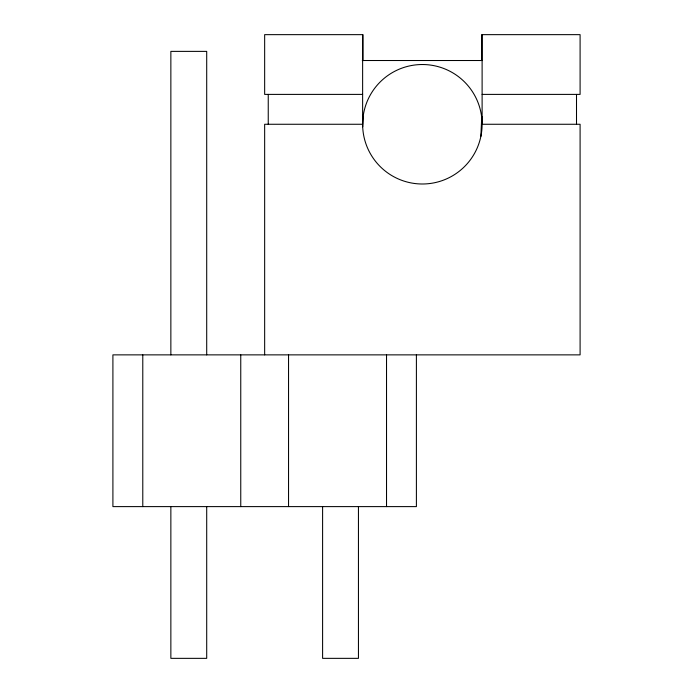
<?xml version="1.0" encoding="UTF-8"?>
<svg xmlns="http://www.w3.org/2000/svg" width="693" height="693" viewBox="0 0 693 693"><rect width="100%" height="100%" fill="white"/><g stroke="black" fill="none" stroke-linecap="round" stroke-linejoin="round"><path stroke-width="1.04" d="M362.786 126.802L362.976 116.701M480.864 136.434L481.765 116.329M362.274 60.516L482.467 60.516M362.63 94.395L264.657 94.395L264.657 34.65L362.976 34.65L362.976 60.56M482.111 94.395L580.093 94.395L580.093 34.65L481.765 34.65L481.765 60.447M576.507 94.395L576.507 124.264M482.111 34.65L482.111 124.264A59.745 59.745 0 0 1 392.498 175.996A59.745 59.745 0 0 1 392.498 72.522A59.745 59.745 0 0 1 482.111 124.264L580.093 124.264L580.093 354.868L112.907 354.868L112.907 506.609L416.398 506.609L416.398 354.868M386.529 354.868L386.529 506.609M362.63 34.65L362.63 124.264L264.657 124.264L264.657 354.868M358.446 506.609L358.446 658.35L322.6 658.35L322.6 506.609M288.548 354.868L288.548 506.609M268.243 94.395L268.243 124.264M240.757 354.868L240.757 506.609M206.705 354.868L206.705 51.377L170.859 51.377L170.859 354.868M206.705 506.609L206.705 658.35L170.859 658.35L170.859 506.609M142.784 354.868L142.784 506.609"/></g></svg>
